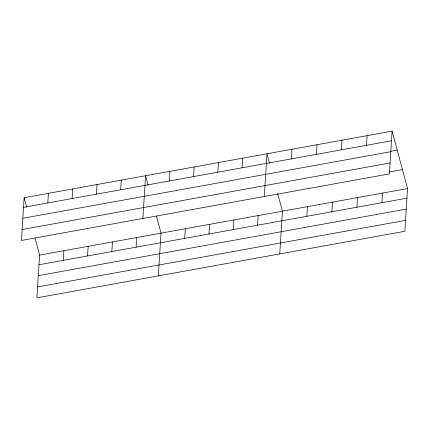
<?xml version="1.0" encoding="UTF-8"?>
<svg xmlns="http://www.w3.org/2000/svg" width="429" height="429" viewBox="0 0 429 429"><rect width="100%" height="100%" fill="white"/><g stroke="black" fill="none" stroke-linecap="round" stroke-linejoin="round"><path stroke-width="0.64" d="M24.137 197.715L21.45 240.449L389.414 173.884L392.101 131.151L24.137 197.715L26.689 207.186M35.001 238.068L39.586 255.116L36.899 297.849L404.863 231.285L407.55 188.551L392.101 131.151M47.817 202.949L48.423 193.323M63.267 260.349L63.873 250.724M72.104 198.557L72.71 188.926M87.554 255.957L88.16 246.326M96.391 194.165L96.997 184.534M111.84 251.566L112.446 241.935M120.672 189.768L121.278 180.142M136.127 247.168L136.733 237.543M142.878 218.484L145.565 175.751L148.118 185.221M158.328 275.885L161.014 233.151L156.429 216.098M169.246 180.984L169.852 171.353M184.695 238.385L185.301 228.754M193.533 176.592L194.139 166.961M208.982 233.993L209.588 224.362M217.814 172.195L218.42 162.57M233.269 229.595L233.875 219.97M242.101 167.803L242.707 158.178M257.55 225.204L258.156 215.572M264.307 196.52L266.994 153.78L269.541 163.251M279.756 253.92L282.443 211.181L277.686 193.5M291.409 158.886L292.015 149.254M306.858 216.286L307.464 206.655M316.43 154.36L317.036 144.729M331.88 211.76L332.486 202.129M341.452 149.834L342.058 140.203M356.901 207.228L357.507 197.603M366.473 145.302L367.079 135.677M381.923 202.703L382.529 193.077M23.531 207.346L391.495 140.776M390.615 151.281L397.2 150.091M22.844 218.27L390.808 151.705M22.136 229.526L390.1 162.961M389.28 171.991L402.45 169.605M39.586 255.116L407.55 188.551M38.985 264.741L406.944 198.177M38.294 275.67L406.258 209.105M37.586 286.926L405.55 220.361"/></g></svg>
